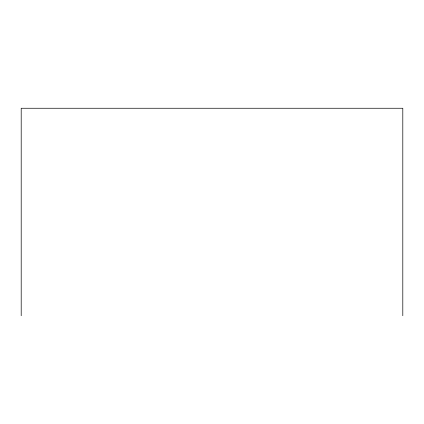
<?xml version="1.0" encoding="UTF-8"?>
<svg xmlns="http://www.w3.org/2000/svg" width="424" height="424" viewBox="0 0 424 424"><rect width="100%" height="100%" fill="white"/><g stroke="black" fill="none" stroke-linecap="round" stroke-linejoin="round"><path stroke-width="0.64" d="M402.8 315.742L402.8 108.258L21.2 108.258L21.2 315.742"/></g></svg>
